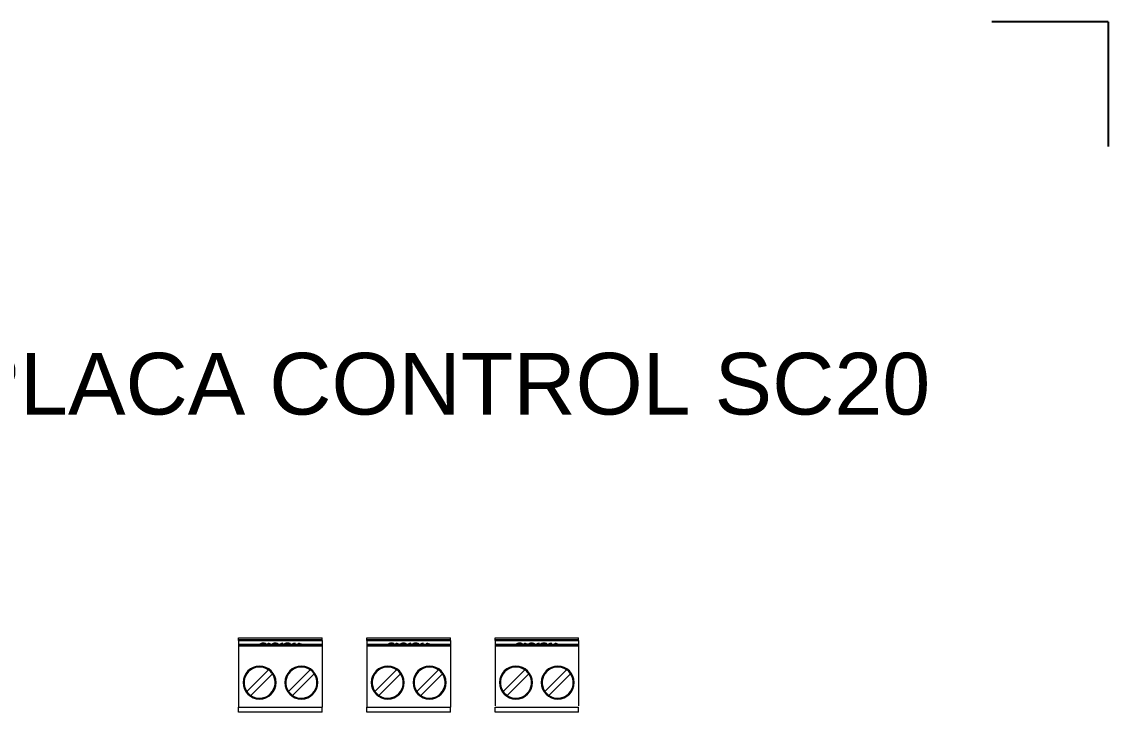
# Model space of a CAD drawing. Header units: millimetres. Extents: x -118 to 1430, y 370 to 1370.
# Drawn here: x -27.6 to 104.5, y 557.5 to 641.4 of the extents above; entities that cross this region are included whole.
import ezdxf

# ---------------------------------------------------------------- set-up
doc = ezdxf.new("R2010")
doc.units = ezdxf.units.MM
doc.layers.add('TANGENT EDGES', color=7, linetype='Continuous', lineweight=0)
doc.layers.add('VISIBLE', color=7, linetype='Continuous', lineweight=0)
doc.layers.add('Z100', color=9, linetype='Continuous', plot=False)
doc.styles.get("Standard").update_dxf_attribs({"font": 'arial.ttf'})

msp = doc.modelspace()

# ---------------------------------------------------------------- linework, layer by layer
at = {"layer": 'TANGENT EDGES'}
for p, q in [((-1.21, 566.37), (8.95, 566.37)), ((-1.21, 565.77), (8.95, 565.77)), ((8.95, 565.57), (-1.21, 565.57)), ((1.63, 565.8), (1.63, 565.79)), ((1.79, 565.94), (1.79, 565.93)), ((1.79, 565.88), (1.79, 565.87)), ((1.9, 565.8), (1.9, 565.79)), ((1.97, 565.93), (1.97, 565.9)), ((1.99, 565.87), (1.99, 565.79)), ((3.1, 565.8), (3.1, 565.79)), ((3.24, 565.94), (3.24, 565.93)), ((3.38, 565.8), (3.38, 565.79)), ((4.5, 565.93), (4.5, 565.85)), ((4.59, 565.86), (4.59, 565.83)), ((4.73, 565.94), (4.73, 565.93)), ((4.74, 565.85), (4.74, 565.83)), ((4.94, 565.93), (4.94, 565.9)), ((14.37, 566.37), (24.53, 566.37)), ((14.37, 565.77), (24.53, 565.77)), ((24.53, 565.57), (14.37, 565.57)), ((17.2, 565.8), (17.2, 565.79)), ((17.36, 565.94), (17.36, 565.93)), ((17.37, 565.88), (17.37, 565.87)), ((17.48, 565.8), (17.48, 565.79)), ((17.54, 565.93), (17.54, 565.9)), ((17.57, 565.87), (17.57, 565.79)), ((18.68, 565.8), (18.68, 565.79)), ((18.82, 565.94), (18.82, 565.93)), ((18.96, 565.8), (18.96, 565.79)), ((20.07, 565.93), (20.07, 565.85)), ((20.17, 565.86), (20.17, 565.83)), ((20.31, 565.94), (20.31, 565.93)), ((20.31, 565.85), (20.31, 565.83)), ((20.52, 565.93), (20.52, 565.9)), ((29.95, 566.37), (40.11, 566.37)), ((29.95, 565.77), (40.11, 565.77)), ((40.11, 565.57), (29.95, 565.57)), ((32.78, 565.8), (32.78, 565.79)), ((32.94, 565.94), (32.94, 565.93)), ((32.94, 565.88), (32.94, 565.87)), ((33.05, 565.8), (33.05, 565.79)), ((33.12, 565.93), (33.12, 565.9)), ((33.15, 565.87), (33.15, 565.79)), ((34.26, 565.8), (34.26, 565.79)), ((34.4, 565.94), (34.4, 565.93)), ((34.53, 565.8), (34.53, 565.79)), ((35.65, 565.93), (35.65, 565.85)), ((35.75, 565.86), (35.75, 565.83)), ((35.89, 565.94), (35.89, 565.93)), ((35.89, 565.85), (35.89, 565.83)), ((36.1, 565.93), (36.1, 565.9)), ((-1.21, 558.14), (8.95, 558.14)), ((14.37, 558.14), (24.53, 558.14)), ((29.95, 558.14), (40.11, 558.14))]:
    msp.add_line(p, q, dxfattribs=at)
at = {"layer": 'VISIBLE'}
for p, q in [((-1.21, 566.37), (-1.21, 566.57)), ((-1.21, 566.57), (8.95, 566.57)), ((8.95, 566.37), (8.95, 566.57)), ((14.37, 566.37), (14.37, 566.57)), ((14.37, 566.57), (24.53, 566.57)), ((24.53, 566.37), (24.53, 566.57)), ((29.95, 566.37), (29.95, 566.57)), ((29.95, 566.57), (40.11, 566.57)), ((40.11, 566.37), (40.11, 566.57)), ((-1.21, 566.27), (-1.21, 566.37)), ((-1.21, 566.27), (-1.21, 565.79)), ((-1.21, 566.27), (8.95, 566.27)), ((8.95, 565.79), (-1.21, 565.79)), ((-1.21, 565.77), (-1.21, 565.79)), ((-1.21, 565.77), (-1.21, 565.57)), ((-1.21, 565.57), (-1.21, 558.14)), ((1.55, 565.79), (1.53, 565.79)), ((1.57, 565.86), (1.57, 565.85)), ((1.57, 565.85), (1.57, 565.79)), ((2.06, 565.9), (1.93, 565.9)), ((1.95, 565.83), (1.95, 565.79)), ((2.37, 565.79), (2.37, 565.94)), ((2.37, 565.94), (2.49, 565.94)), ((2.49, 565.84), (2.37, 565.84)), ((2.49, 565.94), (2.49, 565.81)), ((2.49, 565.81), (2.49, 565.79)), ((2.72, 565.82), (2.72, 565.8)), ((3.06, 565.86), (3.06, 565.79)), ((3.43, 565.86), (3.43, 565.79)), ((3.67, 565.79), (4.02, 565.94)), ((3.67, 565.79), (3.67, 565.79)), ((4.16, 565.94), (3.8, 565.79)), ((3.8, 565.79), (3.8, 565.79)), ((3.8, 565.79), (4.29, 565.79)), ((4.02, 565.94), (4.02, 565.88)), ((4.02, 565.94), (4.16, 565.94)), ((4.29, 565.79), (4.29, 565.79)), ((4.45, 565.79), (4.45, 565.79)), ((4.45, 565.79), (4.86, 565.79)), ((4.53, 565.89), (4.53, 565.84)), ((4.86, 565.79), (4.88, 565.84)), ((4.86, 565.79), (4.86, 565.79)), ((4.88, 565.84), (4.88, 565.79)), ((5.04, 565.9), (4.91, 565.9)), ((4.91, 565.86), (4.91, 565.79)), ((4.91, 565.86), (5.01, 565.86)), ((5.01, 565.86), (4.97, 565.79)), ((5.16, 565.79), (5.5, 565.94)), ((5.16, 565.79), (5.16, 565.79)), ((5.64, 565.94), (5.28, 565.79)), ((5.28, 565.79), (5.77, 565.79)), ((5.28, 565.79), (5.28, 565.79)), ((5.5, 565.94), (5.5, 565.88)), ((5.5, 565.94), (5.64, 565.94)), ((5.77, 565.79), (5.77, 565.79)), ((6.08, 565.94), (6.2, 565.94)), ((6.08, 565.79), (6.08, 565.94)), ((6.2, 565.84), (6.08, 565.84)), ((6.2, 565.94), (6.2, 565.81)), ((6.2, 565.81), (6.2, 565.79)), ((6.43, 565.82), (6.43, 565.8)), ((8.95, 566.27), (8.95, 566.37)), ((8.95, 566.27), (8.95, 565.79)), ((8.95, 565.77), (8.95, 565.79)), ((8.95, 565.77), (8.95, 565.57)), ((8.95, 565.57), (8.95, 558.14)), ((14.37, 566.27), (14.37, 566.37)), ((14.37, 566.27), (14.37, 565.79)), ((14.37, 566.27), (24.53, 566.27)), ((24.53, 565.79), (14.37, 565.79)), ((14.37, 565.77), (14.37, 565.79)), ((14.37, 565.77), (14.37, 565.57)), ((14.37, 565.57), (14.37, 558.14)), ((17.13, 565.79), (17.11, 565.79)), ((17.15, 565.86), (17.15, 565.85)), ((17.15, 565.85), (17.15, 565.79)), ((17.63, 565.9), (17.51, 565.9)), ((17.52, 565.83), (17.52, 565.79)), ((17.95, 565.79), (17.95, 565.94)), ((17.95, 565.94), (18.07, 565.94)), ((18.07, 565.84), (17.95, 565.84)), ((18.07, 565.94), (18.07, 565.81)), ((18.07, 565.81), (18.07, 565.79)), ((18.3, 565.82), (18.3, 565.8)), ((18.64, 565.86), (18.64, 565.79)), ((19, 565.86), (19, 565.79)), ((19.25, 565.79), (19.6, 565.94)), ((19.25, 565.79), (19.25, 565.79)), ((19.73, 565.94), (19.38, 565.79)), ((19.38, 565.79), (19.38, 565.79)), ((19.38, 565.79), (19.87, 565.79)), ((19.6, 565.94), (19.6, 565.88)), ((19.6, 565.94), (19.73, 565.94)), ((19.87, 565.79), (19.87, 565.79)), ((20.03, 565.79), (20.03, 565.79)), ((20.03, 565.79), (20.44, 565.79)), ((20.11, 565.89), (20.11, 565.84)), ((20.44, 565.79), (20.46, 565.84)), ((20.44, 565.79), (20.44, 565.79)), ((20.46, 565.84), (20.46, 565.79)), ((20.62, 565.9), (20.49, 565.9)), ((20.49, 565.86), (20.49, 565.79)), ((20.49, 565.86), (20.58, 565.86)), ((20.58, 565.86), (20.55, 565.79)), ((20.73, 565.79), (21.08, 565.94)), ((20.73, 565.79), (20.73, 565.79)), ((21.22, 565.94), (20.86, 565.79)), ((20.86, 565.79), (21.35, 565.79)), ((20.86, 565.79), (20.86, 565.79)), ((21.08, 565.94), (21.08, 565.88)), ((21.08, 565.94), (21.22, 565.94)), ((21.35, 565.79), (21.35, 565.79)), ((21.66, 565.94), (21.78, 565.94)), ((21.66, 565.79), (21.66, 565.94)), ((21.78, 565.84), (21.66, 565.84)), ((21.78, 565.94), (21.78, 565.81)), ((21.78, 565.81), (21.78, 565.79)), ((22.01, 565.82), (22.01, 565.8)), ((24.53, 566.27), (24.53, 566.37)), ((24.53, 566.27), (24.53, 565.79)), ((24.53, 565.77), (24.53, 565.79)), ((24.53, 565.77), (24.53, 565.57)), ((24.53, 565.57), (24.53, 558.14)), ((29.95, 566.27), (29.95, 566.37)), ((29.95, 566.27), (29.95, 565.79)), ((29.95, 566.27), (40.11, 566.27)), ((40.11, 565.79), (29.95, 565.79)), ((29.95, 565.77), (29.95, 565.79)), ((29.95, 565.77), (29.95, 558.34)), ((29.95, 565.77), (29.95, 565.57)), ((32.7, 565.79), (32.69, 565.79)), ((32.73, 565.86), (32.73, 565.85)), ((32.73, 565.85), (32.73, 565.79)), ((33.21, 565.9), (33.09, 565.9)), ((33.1, 565.83), (33.1, 565.79)), ((33.53, 565.79), (33.53, 565.94)), ((33.53, 565.94), (33.65, 565.94)), ((33.65, 565.84), (33.53, 565.84)), ((33.65, 565.94), (33.65, 565.81)), ((33.65, 565.81), (33.65, 565.79)), ((33.88, 565.82), (33.88, 565.8)), ((34.21, 565.86), (34.21, 565.79)), ((34.58, 565.86), (34.58, 565.79)), ((34.83, 565.79), (35.18, 565.94)), ((34.83, 565.79), (34.83, 565.79)), ((35.31, 565.94), (34.96, 565.79)), ((34.96, 565.79), (34.96, 565.79)), ((34.96, 565.79), (35.45, 565.79)), ((35.18, 565.94), (35.18, 565.88)), ((35.18, 565.94), (35.31, 565.94)), ((35.45, 565.79), (35.45, 565.79)), ((35.61, 565.79), (35.61, 565.79)), ((35.61, 565.79), (36.02, 565.79)), ((35.69, 565.89), (35.69, 565.84)), ((36.02, 565.79), (36.04, 565.84)), ((36.02, 565.79), (36.02, 565.79)), ((36.04, 565.84), (36.04, 565.79)), ((36.06, 565.86), (36.06, 565.79)), ((36.06, 565.86), (36.16, 565.86)), ((36.2, 565.9), (36.07, 565.9)), ((36.16, 565.86), (36.13, 565.79)), ((36.31, 565.79), (36.66, 565.94)), ((36.31, 565.79), (36.31, 565.79)), ((36.8, 565.94), (36.44, 565.79)), ((36.44, 565.79), (36.93, 565.79)), ((36.44, 565.79), (36.44, 565.79)), ((36.66, 565.94), (36.66, 565.88)), ((36.66, 565.94), (36.8, 565.94)), ((36.93, 565.79), (36.93, 565.79)), ((37.24, 565.94), (37.36, 565.94)), ((37.24, 565.79), (37.24, 565.94)), ((37.36, 565.84), (37.24, 565.84)), ((37.36, 565.94), (37.36, 565.81)), ((37.36, 565.81), (37.36, 565.79)), ((37.59, 565.82), (37.59, 565.8)), ((40.11, 566.27), (40.11, 566.37)), ((40.11, 566.27), (40.11, 565.79)), ((40.11, 565.77), (40.11, 565.79)), ((40.11, 565.77), (40.11, 558.34)), ((40.11, 565.77), (40.11, 565.57)), ((2.4, 562.7), (-0.23, 560.07)), ((4.85, 560.07), (7.48, 562.7)), ((17.98, 562.7), (15.35, 560.07)), ((20.43, 560.07), (23.06, 562.7)), ((33.56, 562.7), (30.93, 560.07)), ((36.01, 560.07), (38.64, 562.7)), ((0.27, 559.58), (2.89, 562.21)), ((7.97, 562.21), (5.35, 559.58)), ((15.84, 559.58), (18.47, 562.21)), ((23.55, 562.21), (20.92, 559.58)), ((31.42, 559.58), (34.05, 562.21)), ((39.13, 562.21), (36.5, 559.58)), ((-1.21, 557.54), (-1.21, 558.14)), ((8.95, 557.54), (-1.21, 557.54)), ((8.95, 557.54), (8.95, 558.14)), ((14.37, 557.54), (14.37, 558.14)), ((24.53, 557.54), (14.37, 557.54)), ((24.53, 557.54), (24.53, 558.14)), ((29.95, 557.54), (29.95, 558.14)), ((40.11, 557.54), (29.95, 557.54)), ((40.11, 557.54), (40.11, 558.14))]:
    msp.add_line(p, q, dxfattribs=at)
for centre, radius, start, end in [((1.33, 561.14), 2, 90, 270), ((1.33, 561.14), 1.89, 55.6635, 135), ((1.33, 561.14), 2, 270, 90), ((1.33, 561.14), 1.89, 34.3365, 55.6635), ((6.41, 561.14), 2, 90, 270), ((6.41, 561.14), 1.89, 55.6635, 135), ((6.41, 561.14), 2, 270, 90), ((6.41, 561.14), 1.89, 34.3365, 55.6635), ((16.91, 561.14), 2, 90, 270), ((16.91, 561.14), 1.89, 55.6635, 135), ((16.91, 561.14), 2, 270, 90), ((16.91, 561.14), 1.89, 34.3365, 55.6635), ((21.99, 561.14), 2, 90, 270), ((21.99, 561.14), 1.89, 55.6635, 135), ((21.99, 561.14), 2, 270, 90), ((21.99, 561.14), 1.89, 34.3365, 55.6635), ((32.49, 561.14), 2, 90, 270), ((32.49, 561.14), 1.89, 55.6635, 135), ((32.49, 561.14), 2, 270, 90), ((32.49, 561.14), 1.89, 34.3365, 55.6635), ((37.57, 561.14), 2, 90, 270), ((37.57, 561.14), 1.89, 55.6635, 135), ((37.57, 561.14), 2, 270, 90), ((37.57, 561.14), 1.89, 34.3365, 55.6635), ((1.33, 561.14), 1.89, 135, 214.3365), ((1.33, 561.14), 1.89, 315, 34.3365), ((6.41, 561.14), 1.89, 135, 214.3365), ((6.41, 561.14), 1.89, 315, 34.3365), ((16.91, 561.14), 1.89, 135, 214.3365), ((16.91, 561.14), 1.89, 315, 34.3365), ((21.99, 561.14), 1.89, 135, 214.3365), ((21.99, 561.14), 1.89, 315, 34.3365), ((32.49, 561.14), 1.89, 135, 214.3365), ((32.49, 561.14), 1.89, 315, 34.3365), ((37.57, 561.14), 1.89, 135, 214.3365), ((37.57, 561.14), 1.89, 315, 34.3365), ((1.33, 561.14), 1.89, 214.3365, 235.6635), ((6.41, 561.14), 1.89, 214.3365, 235.6635), ((16.91, 561.14), 1.89, 214.3365, 235.6635), ((21.99, 561.14), 1.89, 214.3365, 235.6635), ((32.49, 561.14), 1.89, 214.3365, 235.6635), ((37.57, 561.14), 1.89, 214.3365, 235.6635), ((1.33, 561.14), 1.89, 235.6635, 315), ((6.41, 561.14), 1.89, 235.6635, 315), ((16.91, 561.14), 1.89, 235.6635, 315), ((21.99, 561.14), 1.89, 235.6635, 315), ((32.49, 561.14), 1.89, 235.6635, 315), ((37.57, 561.14), 1.89, 235.6635, 315)]:
    msp.add_arc(centre, radius, start, end, dxfattribs=at)
for points in [[(1.45, 565.85), (1.45, 565.94), (1.79, 565.94)], [(1.53, 565.79), (1.45, 565.81), (1.45, 565.85)], [(1.49, 565.81), (1.52, 565.82), (1.57, 565.83)], [(1.64, 565.91), (1.58, 565.89), (1.57, 565.86)], [(1.57, 565.86), (1.67, 565.88), (1.79, 565.88)], [(1.77, 565.87), (1.67, 565.87), (1.57, 565.85)], [(1.57, 565.85), (1.57, 565.82), (1.63, 565.8)], [(1.63, 565.8), (1.67, 565.79), (1.73, 565.79)], [(1.78, 565.93), (1.69, 565.93), (1.64, 565.91)], [(1.9, 565.86), (1.85, 565.87), (1.77, 565.87)], [(1.93, 565.9), (1.91, 565.93), (1.78, 565.93)], [(1.79, 565.94), (1.89, 565.94), (1.97, 565.93)], [(1.79, 565.88), (1.91, 565.88), (1.99, 565.87)], [(1.81, 565.79), (1.86, 565.79), (1.9, 565.8)], [(1.95, 565.83), (1.95, 565.84), (1.9, 565.86)], [(1.9, 565.8), (1.95, 565.81), (1.95, 565.83)], [(1.97, 565.93), (2.04, 565.92), (2.06, 565.9)], [(1.99, 565.87), (2.07, 565.85), (2.07, 565.83)], [(2.07, 565.83), (2.07, 565.81), (2, 565.79)], [(2.49, 565.81), (2.57, 565.82), (2.72, 565.82)], [(2.72, 565.8), (2.58, 565.8), (2.51, 565.79)], [(2.93, 565.86), (2.93, 565.94), (3.24, 565.94)], [(3.02, 565.79), (2.93, 565.81), (2.93, 565.86)], [(2.97, 565.81), (3, 565.83), (3.06, 565.83)], [(3.1, 565.91), (3.06, 565.9), (3.06, 565.86)], [(3.06, 565.86), (3.06, 565.82), (3.1, 565.8)], [(3.24, 565.93), (3.15, 565.93), (3.1, 565.91)], [(3.1, 565.8), (3.14, 565.79), (3.2, 565.79)], [(3.24, 565.94), (3.55, 565.94), (3.55, 565.86)], [(3.38, 565.91), (3.33, 565.93), (3.24, 565.93)], [(3.28, 565.79), (3.34, 565.79), (3.38, 565.8)], [(3.43, 565.86), (3.43, 565.9), (3.38, 565.91)], [(3.38, 565.8), (3.43, 565.82), (3.43, 565.86)], [(3.43, 565.83), (3.48, 565.83), (3.51, 565.81)], [(3.55, 565.86), (3.55, 565.81), (3.46, 565.79)], [(4.41, 565.88), (4.41, 565.91), (4.5, 565.93)], [(4.5, 565.85), (4.41, 565.86), (4.41, 565.88)], [(4.5, 565.93), (4.59, 565.94), (4.73, 565.94)], [(4.7, 565.83), (4.58, 565.83), (4.5, 565.85)], [(4.59, 565.92), (4.53, 565.9), (4.53, 565.89)], [(4.53, 565.89), (4.53, 565.87), (4.59, 565.86)], [(4.73, 565.93), (4.64, 565.93), (4.59, 565.92)], [(4.59, 565.86), (4.65, 565.85), (4.74, 565.85)], [(4.88, 565.84), (4.81, 565.83), (4.7, 565.83)], [(4.73, 565.94), (4.85, 565.94), (4.94, 565.93)], [(4.85, 565.92), (4.8, 565.93), (4.73, 565.93)], [(4.74, 565.85), (4.84, 565.85), (4.91, 565.86)], [(4.91, 565.9), (4.9, 565.91), (4.85, 565.92)], [(4.94, 565.93), (5.03, 565.92), (5.04, 565.9)], [(6.2, 565.81), (6.28, 565.82), (6.43, 565.82)], [(6.43, 565.8), (6.29, 565.8), (6.22, 565.79)], [(17.03, 565.85), (17.03, 565.94), (17.36, 565.94)], [(17.11, 565.79), (17.03, 565.81), (17.03, 565.85)], [(17.07, 565.81), (17.1, 565.82), (17.15, 565.83)], [(17.21, 565.91), (17.16, 565.89), (17.15, 565.86)], [(17.15, 565.86), (17.24, 565.88), (17.37, 565.88)], [(17.35, 565.87), (17.24, 565.87), (17.15, 565.85)], [(17.15, 565.85), (17.15, 565.82), (17.2, 565.8)], [(17.2, 565.8), (17.25, 565.79), (17.31, 565.79)], [(17.36, 565.93), (17.27, 565.93), (17.21, 565.91)], [(17.48, 565.86), (17.43, 565.87), (17.35, 565.87)], [(17.36, 565.94), (17.47, 565.94), (17.54, 565.93)], [(17.51, 565.9), (17.49, 565.93), (17.36, 565.93)], [(17.37, 565.88), (17.49, 565.88), (17.57, 565.87)], [(17.39, 565.79), (17.44, 565.79), (17.48, 565.8)], [(17.52, 565.83), (17.52, 565.84), (17.48, 565.86)], [(17.48, 565.8), (17.52, 565.81), (17.52, 565.83)], [(17.54, 565.93), (17.62, 565.92), (17.63, 565.9)], [(17.57, 565.87), (17.65, 565.85), (17.65, 565.83)], [(17.65, 565.83), (17.65, 565.81), (17.57, 565.79)], [(18.07, 565.81), (18.15, 565.82), (18.3, 565.82)], [(18.3, 565.8), (18.16, 565.8), (18.09, 565.79)], [(18.51, 565.86), (18.51, 565.94), (18.82, 565.94)], [(18.6, 565.79), (18.51, 565.81), (18.51, 565.86)], [(18.55, 565.81), (18.58, 565.83), (18.64, 565.83)], [(18.68, 565.91), (18.64, 565.9), (18.64, 565.86)], [(18.64, 565.86), (18.64, 565.82), (18.68, 565.8)], [(18.82, 565.93), (18.73, 565.93), (18.68, 565.91)], [(18.68, 565.8), (18.72, 565.79), (18.78, 565.79)], [(18.82, 565.94), (19.13, 565.94), (19.13, 565.86)], [(18.96, 565.91), (18.91, 565.93), (18.82, 565.93)], [(18.86, 565.79), (18.92, 565.79), (18.96, 565.8)], [(19, 565.86), (19, 565.9), (18.96, 565.91)], [(18.96, 565.8), (19, 565.82), (19, 565.86)], [(19, 565.83), (19.06, 565.83), (19.09, 565.81)], [(19.13, 565.86), (19.13, 565.81), (19.04, 565.79)], [(19.99, 565.88), (19.99, 565.91), (20.07, 565.93)], [(20.07, 565.85), (19.99, 565.86), (19.99, 565.88)], [(20.07, 565.93), (20.16, 565.94), (20.31, 565.94)], [(20.28, 565.83), (20.16, 565.83), (20.07, 565.85)], [(20.17, 565.92), (20.11, 565.9), (20.11, 565.89)], [(20.11, 565.89), (20.11, 565.87), (20.17, 565.86)], [(20.31, 565.93), (20.22, 565.93), (20.17, 565.92)], [(20.17, 565.86), (20.22, 565.85), (20.31, 565.85)], [(20.46, 565.84), (20.39, 565.83), (20.28, 565.83)], [(20.31, 565.94), (20.43, 565.94), (20.52, 565.93)], [(20.43, 565.92), (20.38, 565.93), (20.31, 565.93)], [(20.31, 565.85), (20.42, 565.85), (20.49, 565.86)], [(20.49, 565.9), (20.48, 565.91), (20.43, 565.92)], [(20.52, 565.93), (20.6, 565.92), (20.62, 565.9)], [(21.78, 565.81), (21.85, 565.82), (22.01, 565.82)], [(22.01, 565.8), (21.86, 565.8), (21.8, 565.79)], [(32.6, 565.85), (32.6, 565.94), (32.94, 565.94)], [(32.69, 565.79), (32.6, 565.81), (32.6, 565.85)], [(32.65, 565.81), (32.68, 565.82), (32.73, 565.83)], [(32.79, 565.91), (32.74, 565.89), (32.73, 565.86)], [(32.73, 565.86), (32.82, 565.88), (32.94, 565.88)], [(32.92, 565.87), (32.82, 565.87), (32.73, 565.85)], [(32.73, 565.85), (32.73, 565.82), (32.78, 565.8)], [(32.78, 565.8), (32.82, 565.79), (32.89, 565.79)], [(32.93, 565.93), (32.85, 565.93), (32.79, 565.91)], [(33.05, 565.86), (33.01, 565.87), (32.92, 565.87)], [(33.09, 565.9), (33.07, 565.93), (32.93, 565.93)], [(32.94, 565.94), (33.05, 565.94), (33.12, 565.93)], [(32.94, 565.88), (33.06, 565.88), (33.15, 565.87)], [(32.97, 565.79), (33.02, 565.79), (33.05, 565.8)], [(33.1, 565.83), (33.1, 565.84), (33.05, 565.86)], [(33.05, 565.8), (33.1, 565.81), (33.1, 565.83)], [(33.12, 565.93), (33.2, 565.92), (33.21, 565.9)], [(33.15, 565.87), (33.23, 565.85), (33.23, 565.83)], [(33.23, 565.83), (33.23, 565.81), (33.15, 565.79)], [(33.65, 565.81), (33.72, 565.82), (33.88, 565.82)], [(33.88, 565.8), (33.73, 565.8), (33.67, 565.79)], [(34.09, 565.86), (34.09, 565.94), (34.4, 565.94)], [(34.18, 565.79), (34.09, 565.81), (34.09, 565.86)], [(34.12, 565.81), (34.16, 565.83), (34.21, 565.83)], [(34.26, 565.91), (34.21, 565.9), (34.21, 565.86)], [(34.21, 565.86), (34.21, 565.82), (34.26, 565.8)], [(34.4, 565.93), (34.31, 565.93), (34.26, 565.91)], [(34.26, 565.8), (34.3, 565.79), (34.36, 565.79)], [(34.4, 565.94), (34.71, 565.94), (34.71, 565.86)], [(34.53, 565.91), (34.49, 565.93), (34.4, 565.93)], [(34.44, 565.79), (34.5, 565.79), (34.53, 565.8)], [(34.58, 565.86), (34.58, 565.9), (34.53, 565.91)], [(34.53, 565.8), (34.58, 565.82), (34.58, 565.86)], [(34.58, 565.83), (34.64, 565.83), (34.67, 565.81)], [(34.71, 565.86), (34.71, 565.81), (34.61, 565.79)], [(35.56, 565.88), (35.56, 565.91), (35.65, 565.93)], [(35.65, 565.85), (35.56, 565.86), (35.56, 565.88)], [(35.65, 565.93), (35.74, 565.94), (35.89, 565.94)], [(35.86, 565.83), (35.74, 565.83), (35.65, 565.85)], [(35.75, 565.92), (35.69, 565.9), (35.69, 565.89)], [(35.69, 565.89), (35.69, 565.87), (35.75, 565.86)], [(35.89, 565.93), (35.8, 565.93), (35.75, 565.92)], [(35.75, 565.86), (35.8, 565.85), (35.89, 565.85)], [(36.04, 565.84), (35.97, 565.83), (35.86, 565.83)], [(35.89, 565.94), (36.01, 565.94), (36.1, 565.93)], [(36.01, 565.92), (35.96, 565.93), (35.89, 565.93)], [(35.89, 565.85), (35.99, 565.85), (36.06, 565.86)], [(36.07, 565.9), (36.06, 565.91), (36.01, 565.92)], [(36.1, 565.93), (36.18, 565.92), (36.2, 565.9)], [(37.36, 565.81), (37.43, 565.82), (37.59, 565.82)], [(37.59, 565.8), (37.44, 565.8), (37.38, 565.79)]]:
    msp.add_open_spline(points, degree=2, dxfattribs=at)
at = {"layer": 'Z100'}
for q in [(90.32, 641.44), (104.47, 626.28)]:
    msp.add_line((104.47, 641.44), q, dxfattribs=at)

# ---------------------------------------------------------------- texts
at = {"insert": (-99.37, 601.21), "char_height": 7.5, "attachment_point": 1}
msp.add_mtext_dynamic_manual_height_columns('PROTOTIPO PLACA CONTROL SC20', width=216.1422, gutter_width=12.5, heights=[0], dxfattribs=at)

doc.saveas('drawing.dxf')
